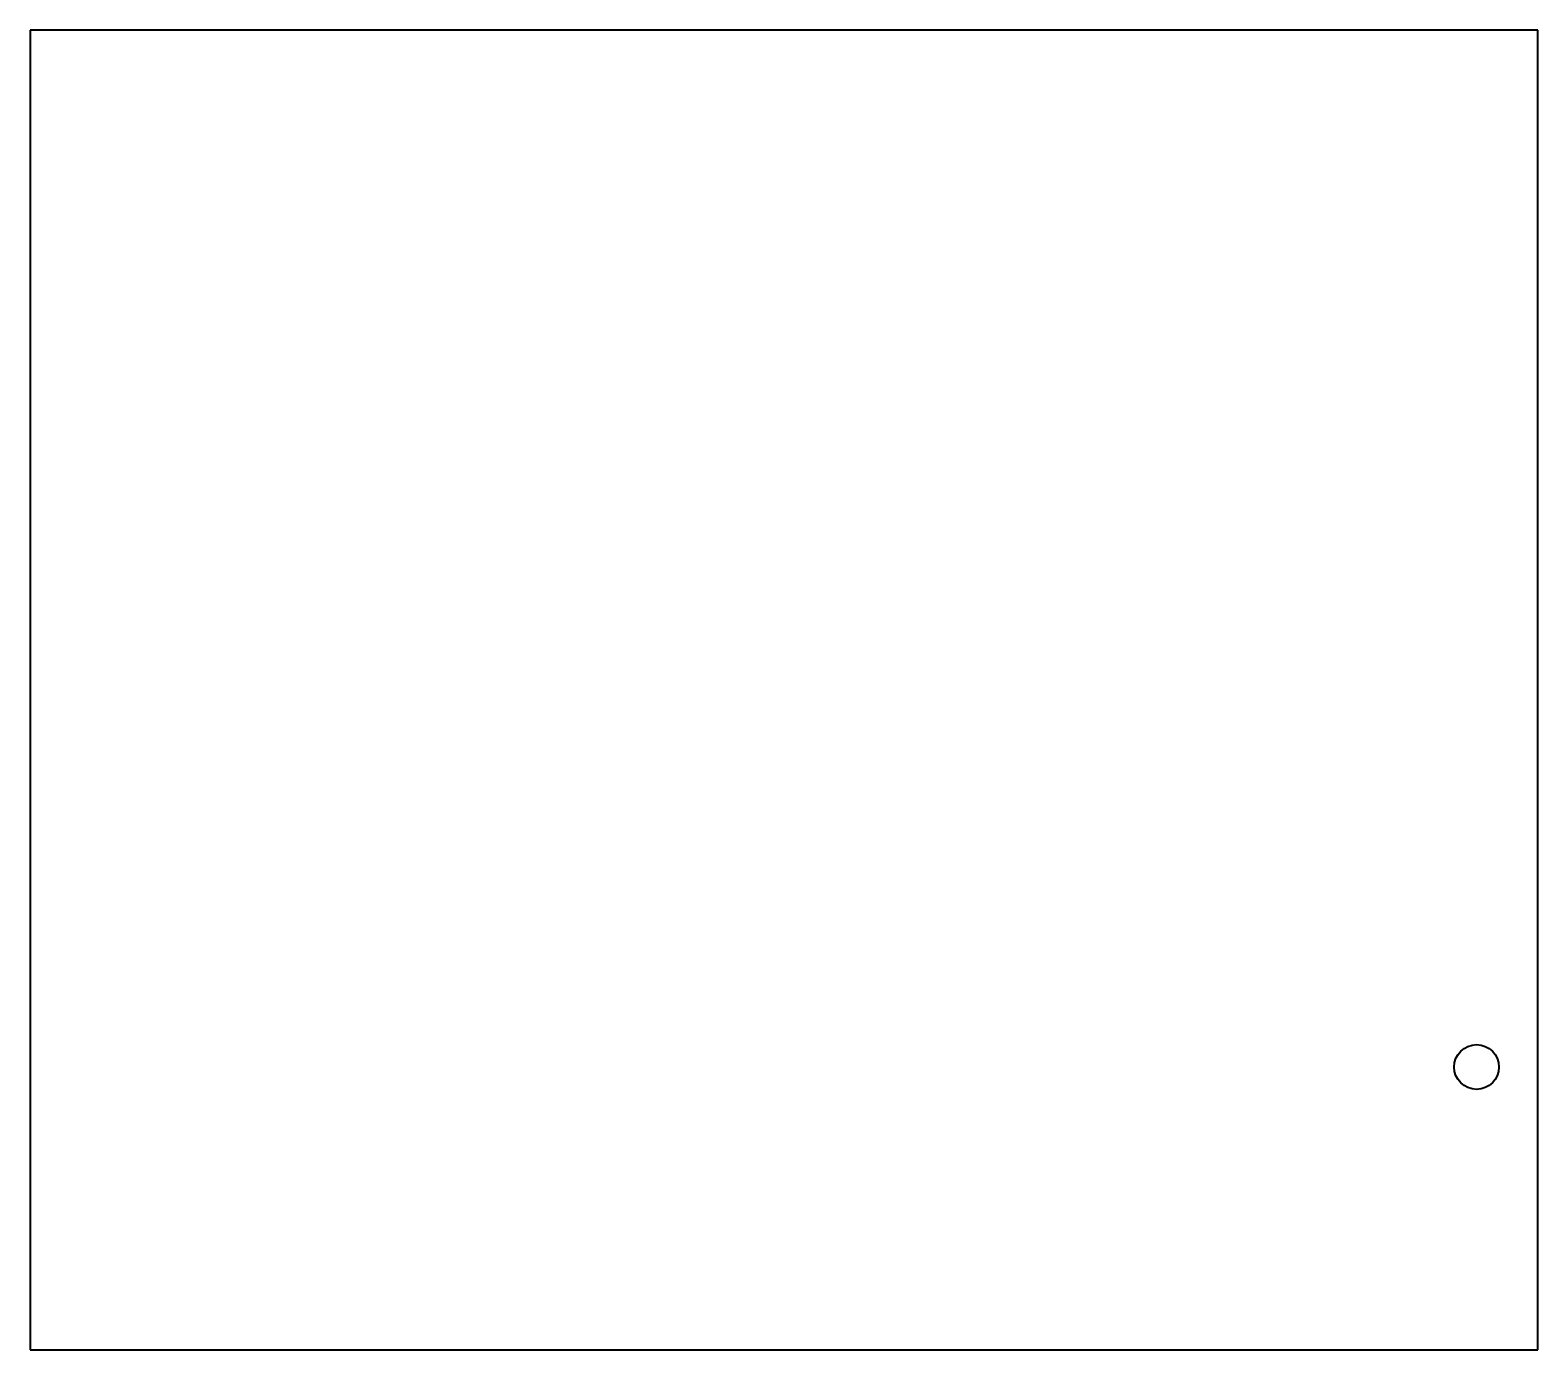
# Model space of a CAD drawing. Header units: millimetres. Extents: x 51 to 371, y 11 to 291.
import ezdxf

# ---------------------------------------------------------------- set-up
doc = ezdxf.new("R2010")
doc.units = ezdxf.units.MM
doc.layers.add('Geometries', color=7, linetype='Continuous')

msp = doc.modelspace()

# ---------------------------------------------------------------- linework, layer by layer
at = {"layer": 'Geometries', "linetype": 'Continuous', "lineweight": 40}
for p, q in [((370.52, 290.98), (50.52, 290.98)), ((50.52, 290.98), (50.52, 10.98)), ((370.52, 10.98), (370.52, 290.98)), ((50.52, 10.98), (370.52, 10.98))]:
    msp.add_line(p, q, dxfattribs=at)
msp.add_circle((357.52, 70.98), 4.75, dxfattribs=at)

doc.saveas('drawing.dxf')
